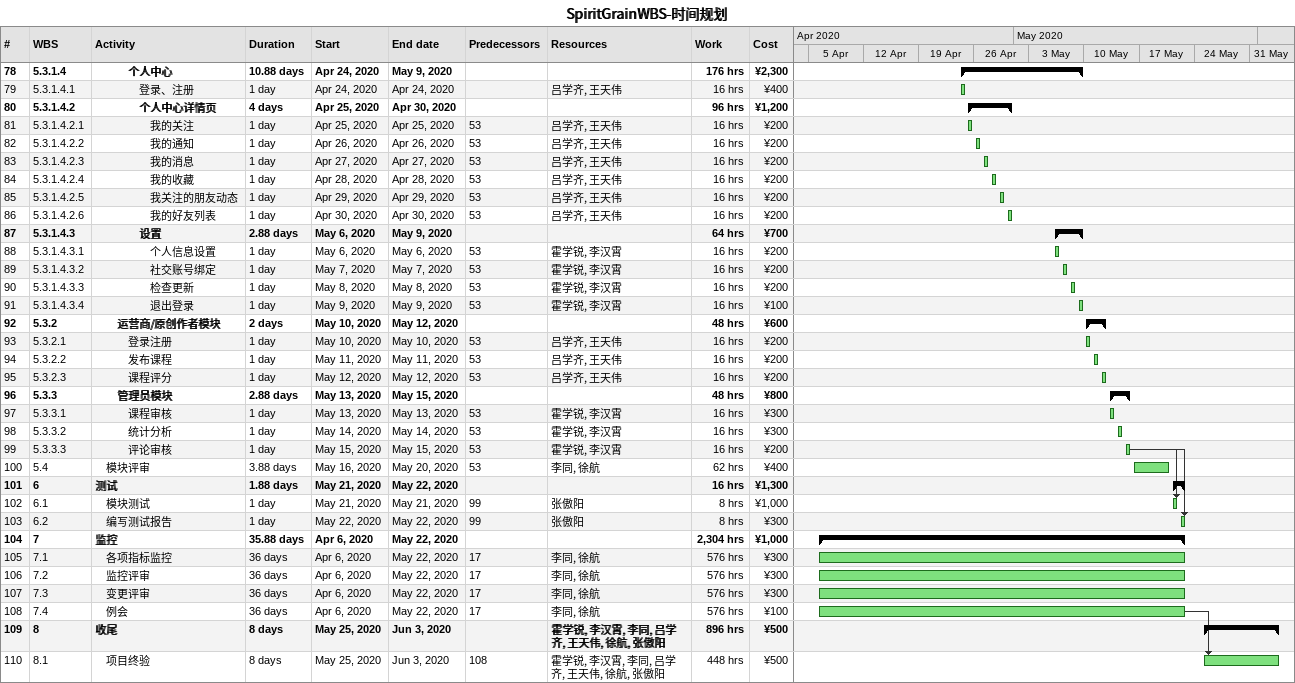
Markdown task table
SpiritGrainWBS-时间规划

| ID | WBS | Task | Duration | Start | Finish | Predecessors | Resources | Work (h) | Cost (¥) |
|---|---|---|---|---|---|---|---|---|---|
| 78 | 5.3.1.4 | **个人中心** | 10.88d | 2020-04-24 | 2020-05-09 |  |  | 176 | 2300 |
| 79 | 5.3.1.4.1 | 登录、注册 | 1d | 2020-04-24 | 2020-04-24 |  | 吕学齐, 王天伟 | 16 | 400 |
| 80 | 5.3.1.4.2 | **个人中心详情页** | 4d | 2020-04-25 | 2020-04-30 |  |  | 96 | 1200 |
| 81 | 5.3.1.4.2.1 | 我的关注 | 1d | 2020-04-25 | 2020-04-25 | 53 | 吕学齐, 王天伟 | 16 | 200 |
| 82 | 5.3.1.4.2.2 | 我的通知 | 1d | 2020-04-26 | 2020-04-26 | 53 | 吕学齐, 王天伟 | 16 | 200 |
| 83 | 5.3.1.4.2.3 | 我的消息 | 1d | 2020-04-27 | 2020-04-27 | 53 | 吕学齐, 王天伟 | 16 | 200 |
| 84 | 5.3.1.4.2.4 | 我的收藏 | 1d | 2020-04-28 | 2020-04-28 | 53 | 吕学齐, 王天伟 | 16 | 200 |
| 85 | 5.3.1.4.2.5 | 我关注的朋友动态 | 1d | 2020-04-29 | 2020-04-29 | 53 | 吕学齐, 王天伟 | 16 | 200 |
| 86 | 5.3.1.4.2.6 | 我的好友列表 | 1d | 2020-04-30 | 2020-04-30 | 53 | 吕学齐, 王天伟 | 16 | 200 |
| 87 | 5.3.1.4.3 | **设置** | 2.88d | 2020-05-06 | 2020-05-09 |  |  | 64 | 700 |
| 88 | 5.3.1.4.3.1 | 个人信息设置 | 1d | 2020-05-06 | 2020-05-06 | 53 | 霍学锐, 李汉霄 | 16 | 200 |
| 89 | 5.3.1.4.3.2 | 社交账号绑定 | 1d | 2020-05-07 | 2020-05-07 | 53 | 霍学锐, 李汉霄 | 16 | 200 |
| 90 | 5.3.1.4.3.3 | 检查更新 | 1d | 2020-05-08 | 2020-05-08 | 53 | 霍学锐, 李汉霄 | 16 | 200 |
| 91 | 5.3.1.4.3.4 | 退出登录 | 1d | 2020-05-09 | 2020-05-09 | 53 | 霍学锐, 李汉霄 | 16 | 100 |
| 92 | 5.3.2 | **运营商/原创作者模块** | 2d | 2020-05-10 | 2020-05-12 |  |  | 48 | 600 |
| 93 | 5.3.2.1 | 登录注册 | 1d | 2020-05-10 | 2020-05-10 | 53 | 吕学齐, 王天伟 | 16 | 200 |
| 94 | 5.3.2.2 | 发布课程 | 1d | 2020-05-11 | 2020-05-11 | 53 | 吕学齐, 王天伟 | 16 | 200 |
| 95 | 5.3.2.3 | 课程评分 | 1d | 2020-05-12 | 2020-05-12 | 53 | 吕学齐, 王天伟 | 16 | 200 |
| 96 | 5.3.3 | **管理员模块** | 2.88d | 2020-05-13 | 2020-05-15 |  |  | 48 | 800 |
| 97 | 5.3.3.1 | 课程审核 | 1d | 2020-05-13 | 2020-05-13 | 53 | 霍学锐, 李汉霄 | 16 | 300 |
| 98 | 5.3.3.2 | 统计分析 | 1d | 2020-05-14 | 2020-05-14 | 53 | 霍学锐, 李汉霄 | 16 | 300 |
| 99 | 5.3.3.3 | 评论审核 | 1d | 2020-05-15 | 2020-05-15 | 53 | 霍学锐, 李汉霄 | 16 | 200 |
| 100 | 5.4 | 模块评审 | 3.88d | 2020-05-16 | 2020-05-20 | 53 | 李同, 徐航 | 62 | 400 |
| 101 | 6 | **测试** | 1.88d | 2020-05-21 | 2020-05-22 |  |  | 16 | 1300 |
| 102 | 6.1 | 模块测试 | 1d | 2020-05-21 | 2020-05-21 | 99 | 张傲阳 | 8 | 1000 |
| 103 | 6.2 | 编写测试报告 | 1d | 2020-05-22 | 2020-05-22 | 99 | 张傲阳 | 8 | 300 |
| 104 | 7 | **监控** | 35.88d | 2020-04-06 | 2020-05-22 |  |  | 2304 | 1000 |
| 105 | 7.1 | 各项指标监控 | 36d | 2020-04-06 | 2020-05-22 | 17 | 李同, 徐航 | 576 | 300 |
| 106 | 7.2 | 监控评审 | 36d | 2020-04-06 | 2020-05-22 | 17 | 李同, 徐航 | 576 | 300 |
| 107 | 7.3 | 变更评审 | 36d | 2020-04-06 | 2020-05-22 | 17 | 李同, 徐航 | 576 | 300 |
| 108 | 7.4 | 例会 | 36d | 2020-04-06 | 2020-05-22 | 17 | 李同, 徐航 | 576 | 100 |
| 109 | 8 | **收尾** | 8d | 2020-05-25 | 2020-06-03 |  | 霍学锐, 李汉霄, 李同, 吕学齐, 王天伟, 徐航, 张傲阳 | 896 | 500 |
| 110 | 8.1 | 项目终验 | 8d | 2020-05-25 | 2020-06-03 | 108 | 霍学锐, 李汉霄, 李同, 吕学齐, 王天伟, 徐航, 张傲阳 | 448 | 500 |
